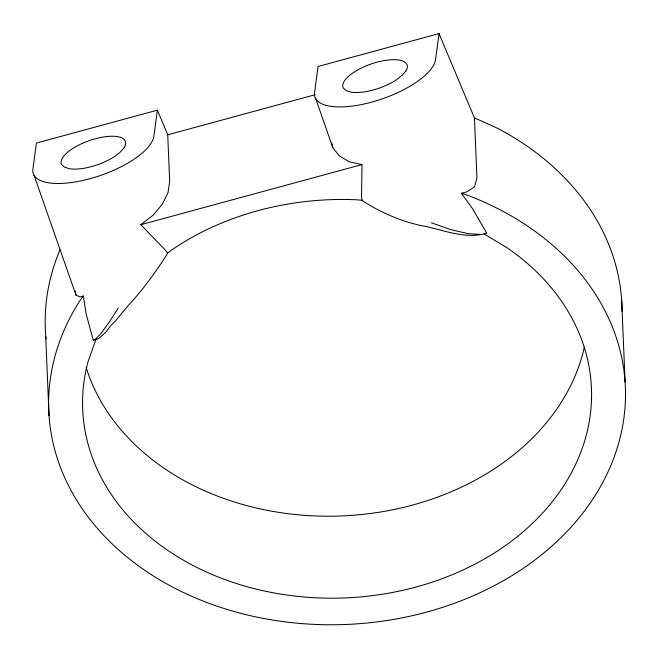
<?xml version="1.0" encoding="UTF-8"?>
<svg xmlns="http://www.w3.org/2000/svg" width="658" height="658" viewBox="0 0 658 658"><rect width="100%" height="100%" fill="white"/><g stroke="black" fill="none" stroke-linecap="round" stroke-linejoin="round"><path stroke-width="0.99" d="M315.717 98.733L332.874 147.721L339.331 155.962L349.299 161.835L361.974 164.582L361.571 196.882L362.097 200.295L363.076 201.184C380.9 212.444 400.5 221.211 421.202 225.579L422.378 225.768C443.188 229.732 465.445 239.825 486.698 233.138L472.526 208.66L461.373 193.279L466.67 191.939L474.541 186.806L476.935 177.874L474.426 117.889L439.05 33.591L318.077 66.483L314.565 92.548A63.653 23.861 -19.3 0 0 371.548 102.163A63.653 23.861 -19.3 0 0 435.538 59.656L439.05 33.591M157.385 110.174L153.873 136.231A63.653 23.861 -19.3 0 1 89.883 178.737A63.653 23.861 -19.3 0 1 32.9 169.122L36.404 143.057L157.385 110.174L167.724 134.816L169.674 181.361L168.061 192.523L162.427 204.054L153.174 215.158L140.796 224.715L165.446 250.204L167.601 253.174L166.951 254.506C155.411 272.272 143.123 289.685 128.565 305.139L115.537 320.882L110.7 325.669L105.798 332.175L98.634 338.615L93.255 340.104L86.091 313.718L83.377 296.042L80.235 296.997L76.015 295.154L34.051 175.308M96.002 339.355L88.049 361.686A254.597 199.251 -2.4 0 0 416.053 587.018A254.597 199.251 -2.4 0 0 507.112 247.762L483.959 233.878L486.698 233.138M118.391 307.903L108.858 322.7L100.929 333.499L95.147 339.569L93.255 340.104M83.377 296.042L79.881 300.714A288.541 225.817 -2.4 0 0 206.472 602.358A288.541 225.817 -2.4 0 0 594.256 496.93A288.541 225.817 -2.4 0 0 467.665 195.286L461.373 193.279M167.601 253.174L171.508 250.122A254.597 199.251 -2.4 0 1 356.694 199.777L362.097 200.295M361.974 164.582L140.796 224.715M167.724 134.816L315.289 94.694M481.574 234.503L468.134 233.664L451.018 229.683L431.368 222.815M474.426 117.889L496.683 127.866A288.541 225.817 -2.4 0 1 622.081 311.25M331.739 143.148L332.874 147.721M75.16 291.247L76.015 295.154M621.662 300.048L625.1 382.018M49.037 415.626L45.599 333.655A288.541 225.817 -2.4 0 1 59.968 249.9M584.353 347.07A254.597 199.251 -2.4 0 1 341.535 515.946A254.597 199.251 -2.4 0 1 86.116 367.271M46.027 338.73A288.541 225.817 -2.4 0 1 45.838 336.699M124.066 147.803L120.398 151.965L114.879 156.308A33.945 12.724 -19.3 0 1 69.255 168.711L64.525 167.124L61.745 164.747A33.945 12.724 -19.3 0 1 95.254 138.78A33.945 12.724 -19.3 0 1 124.066 147.803M405.731 71.228L402.071 75.357L396.544 79.725A33.945 12.724 -19.3 0 1 350.92 92.128L346.19 90.582L343.41 88.172A33.945 12.724 -19.3 0 1 376.927 62.197A33.945 12.724 -19.3 0 1 405.731 71.228"/></g></svg>
